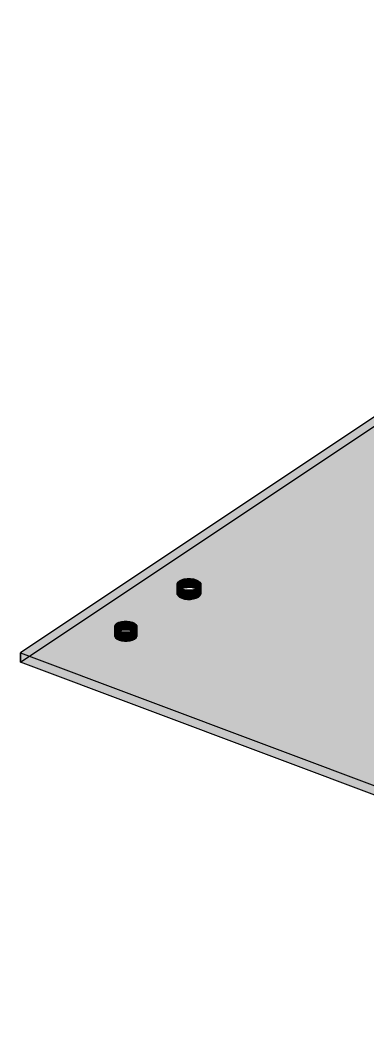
# Model space of a CAD drawing. Header units: millimetres. Extents: x 50 to 612415, y 2 to 4150.
# Drawn here: x 518605.1 to 518725.5, y 3161.1 to 3515.1 of the extents above; entities that cross this region are included whole.
import ezdxf

# ---------------------------------------------------------------- set-up
doc = ezdxf.new("R2010")
doc.units = ezdxf.units.MM
doc.layers.add('HATCH', color=8, linetype='Continuous', lineweight=9)
doc.layers.add('OUTLINE', color=7, linetype='Continuous', lineweight=25)

msp = doc.modelspace()

# ---------------------------------------------------------------- hatches: boundary and pattern name
at = {"layer": 'HATCH', "true_color": 0x468f99}
for points in [[(518934.034, 3515.122), (518605.067, 3295.811), (518923.654, 3496.17)], [(518923.654, 3493.004), (518605.067, 3292.645), (518934.034, 3511.957)], [(518923.654, 3496.17), (518605.067, 3295.811), (518660.261, 3320.803)], [(518923.654, 3496.17), (518660.261, 3320.803), (518661.011, 3321.187)], [(518923.654, 3496.17), (518661.011, 3321.187), (518661.935, 3321.46)], [(518923.654, 3496.17), (518661.935, 3321.46), (518662.969, 3321.605)], [(518923.162, 3495.733), (518923.654, 3496.17), (518662.969, 3321.605)], [(518922.914, 3495.248), (518923.162, 3495.733), (518662.969, 3321.605)], [(518922.925, 3494.747), (518922.914, 3495.248), (518662.969, 3321.605)], [(518923.195, 3494.265), (518922.925, 3494.747), (518662.969, 3321.605)], [(518660.261, 3317.638), (518605.067, 3292.645), (518923.654, 3493.004)], [(518661.011, 3318.021), (518660.261, 3317.638), (518923.654, 3493.004)], [(518661.935, 3318.295), (518661.011, 3318.021), (518923.654, 3493.004)], [(518662.969, 3318.439), (518661.935, 3318.295), (518923.654, 3493.004)], [(518923.705, 3493.834), (518923.195, 3494.265), (518662.969, 3321.605)], [(518924.421, 3493.483), (518923.705, 3493.834), (518662.969, 3321.605)], [(518924.421, 3493.483), (518662.969, 3321.605), (519225.868, 3361.812)], [(518662.969, 3318.439), (518923.654, 3493.004), (518923.162, 3492.568)], [(518662.969, 3318.439), (518923.162, 3492.568), (518922.914, 3492.083)], [(518662.969, 3318.439), (518922.914, 3492.083), (518922.925, 3491.582)], [(518662.969, 3318.439), (518922.925, 3491.582), (518923.195, 3491.099)], [(518662.969, 3318.439), (518923.195, 3491.099), (518923.705, 3490.668)], [(518662.969, 3318.439), (518923.705, 3490.668), (518924.421, 3490.318)], [(519225.868, 3358.646), (518662.969, 3318.439), (518924.421, 3490.318)], [(518662.969, 3321.605), (519224.834, 3361.667), (519225.868, 3361.812)], [(518662.969, 3321.605), (519223.911, 3361.394), (519224.834, 3361.667)], [(518662.969, 3321.605), (519223.16, 3361.01), (519223.911, 3361.394)], [(519222.634, 3360.542), (519223.16, 3361.01), (518662.969, 3321.605)], [(519222.634, 3360.542), (518662.969, 3321.605), (518664.042, 3321.611)], [(519222.634, 3360.542), (518664.042, 3321.611), (518665.082, 3321.477)], [(519222.367, 3360.022), (519222.634, 3360.542), (518664.132, 3317.534)], [(519222.634, 3360.542), (518665.166, 3317.679), (518664.132, 3317.534)], [(519222.634, 3360.542), (518665.082, 3321.477), (518666.018, 3321.214)], [(519222.634, 3360.542), (518666.089, 3317.952), (518665.166, 3317.679)], [(519222.634, 3360.542), (518666.018, 3321.214), (518666.785, 3320.839)], [(519222.634, 3360.542), (518666.84, 3318.336), (518666.089, 3317.952)], [(519222.634, 3360.542), (518666.785, 3320.839), (518667.332, 3320.377)], [(519222.634, 3360.542), (518667.366, 3318.804), (518666.84, 3318.336)], [(519222.634, 3360.542), (518667.332, 3320.377), (518667.621, 3319.86)], [(519222.634, 3360.542), (518667.633, 3319.323), (518667.366, 3318.804)], [(519222.634, 3360.542), (518667.621, 3319.86), (518667.633, 3319.323)], [(519225.868, 3358.646), (519224.834, 3358.502), (518662.969, 3318.439)], [(519224.834, 3358.502), (519223.911, 3358.228), (518662.969, 3318.439)], [(519223.911, 3358.228), (519223.16, 3357.845), (518662.969, 3318.439)], [(518662.969, 3318.439), (519223.16, 3357.845), (519222.634, 3357.377)], [(518664.042, 3318.445), (518662.969, 3318.439), (519222.634, 3357.377)], [(518665.082, 3318.312), (518664.042, 3318.445), (519222.634, 3357.377)], [(519222.379, 3359.486), (519222.367, 3360.022), (518664.132, 3317.534)], [(519222.668, 3358.969), (519222.379, 3359.486), (518664.132, 3317.534)], [(519223.215, 3358.507), (519222.668, 3358.969), (518664.132, 3317.534)], [(519223.982, 3358.132), (519223.215, 3358.507), (518664.132, 3317.534)], [(519224.918, 3357.868), (519223.982, 3358.132), (518664.132, 3317.534)], [(519225.958, 3357.735), (519224.918, 3357.868), (518664.132, 3317.534)], [(519227.031, 3357.741), (519225.958, 3357.735), (518664.132, 3317.534)], [(519227.031, 3357.741), (518664.132, 3317.534), (518965.579, 3185.863)], [(518664.132, 3314.369), (519222.634, 3357.377), (519222.367, 3356.857)], [(518664.132, 3314.369), (518665.166, 3314.513), (519222.634, 3357.377)], [(518664.132, 3314.369), (519222.367, 3356.857), (519222.379, 3356.32)], [(518666.018, 3318.049), (518665.082, 3318.312), (519222.634, 3357.377)], [(518665.166, 3314.513), (518666.089, 3314.787), (519222.634, 3357.377)], [(518666.785, 3317.673), (518666.018, 3318.049), (519222.634, 3357.377)], [(518666.089, 3314.787), (518666.84, 3315.17), (519222.634, 3357.377)], [(518667.332, 3317.212), (518666.785, 3317.673), (519222.634, 3357.377)], [(518666.84, 3315.17), (518667.366, 3315.638), (519222.634, 3357.377)], [(518667.621, 3316.695), (518667.332, 3317.212), (519222.634, 3357.377)], [(518667.366, 3315.638), (518667.633, 3316.158), (519222.634, 3357.377)], [(518667.633, 3316.158), (518667.621, 3316.695), (519222.634, 3357.377)], [(518664.132, 3314.369), (519222.379, 3356.32), (519222.668, 3355.803)], [(518664.132, 3314.369), (519222.668, 3355.803), (519223.215, 3355.341)], [(518664.132, 3314.369), (519223.215, 3355.341), (519223.982, 3354.966)], [(518664.132, 3314.369), (519223.982, 3354.966), (519224.918, 3354.703)], [(518664.132, 3314.369), (519224.918, 3354.703), (519225.958, 3354.57)], [(518664.132, 3314.369), (519225.958, 3354.57), (519227.031, 3354.576)], [(518965.579, 3182.697), (518664.132, 3314.369), (519227.031, 3354.576)], [(518659.734, 3320.335), (518660.261, 3320.803), (518605.067, 3295.811)], [(518659.734, 3320.335), (518605.067, 3295.811), (518638.549, 3306.1)], [(518605.067, 3292.645), (518660.261, 3317.638), (518659.734, 3317.17)], [(518659.734, 3320.335), (518638.549, 3306.1), (518639.249, 3306.458)], [(518659.734, 3320.335), (518639.249, 3306.458), (518640.112, 3306.713)], [(518659.734, 3320.335), (518640.112, 3306.713), (518641.076, 3306.848)], [(518659.734, 3320.335), (518641.076, 3306.848), (518642.078, 3306.854)], [(518659.734, 3320.335), (518642.078, 3306.854), (518643.049, 3306.729)], [(518659.734, 3320.335), (518643.049, 3306.729), (518643.922, 3306.484)], [(518659.734, 3320.335), (518643.922, 3306.484), (518644.638, 3306.133)], [(518659.734, 3320.335), (518644.638, 3306.133), (518645.149, 3305.702)], [(518659.734, 3320.335), (518645.149, 3305.702), (518645.419, 3305.22)], [(518659.468, 3319.815), (518659.734, 3320.335), (518645.181, 3304.234)], [(518659.734, 3320.335), (518645.43, 3304.719), (518645.181, 3304.234)], [(518659.48, 3319.279), (518659.468, 3319.815), (518645.181, 3304.234)], [(518659.769, 3318.762), (518659.48, 3319.279), (518645.181, 3304.234)], [(518660.316, 3318.3), (518659.769, 3318.762), (518645.181, 3304.234)], [(518661.083, 3317.925), (518660.316, 3318.3), (518645.181, 3304.234)], [(518661.083, 3317.925), (518645.181, 3304.234), (518965.579, 3185.863)], [(518659.734, 3320.335), (518645.419, 3305.22), (518645.43, 3304.719)], [(518662.019, 3317.661), (518661.083, 3317.925), (518965.579, 3185.863)], [(518663.058, 3317.528), (518662.019, 3317.661), (518965.579, 3185.863)], [(518638.549, 3302.935), (518605.067, 3292.645), (518659.734, 3317.17)], [(518639.249, 3303.293), (518638.549, 3302.935), (518659.734, 3317.17)], [(518640.112, 3303.548), (518639.249, 3303.293), (518659.734, 3317.17)], [(518641.076, 3303.683), (518640.112, 3303.548), (518659.734, 3317.17)], [(518642.078, 3303.688), (518641.076, 3303.683), (518659.734, 3317.17)], [(518643.049, 3303.564), (518642.078, 3303.688), (518659.734, 3317.17)], [(518643.922, 3303.318), (518643.049, 3303.564), (518659.734, 3317.17)], [(518644.638, 3302.968), (518643.922, 3303.318), (518659.734, 3317.17)], [(518645.149, 3302.537), (518644.638, 3302.968), (518659.734, 3317.17)], [(518645.419, 3302.055), (518645.149, 3302.537), (518659.734, 3317.17)], [(518645.181, 3301.068), (518659.734, 3317.17), (518659.468, 3316.65)], [(518645.181, 3301.068), (518645.43, 3301.554), (518659.734, 3317.17)], [(518645.181, 3301.068), (518659.468, 3316.65), (518659.48, 3316.113)], [(518645.181, 3301.068), (518659.48, 3316.113), (518659.769, 3315.596)], [(518645.181, 3301.068), (518659.769, 3315.596), (518660.316, 3315.134)], [(518645.181, 3301.068), (518660.316, 3315.134), (518661.083, 3314.759)], [(518965.579, 3182.697), (518645.181, 3301.068), (518661.083, 3314.759)], [(518645.43, 3301.554), (518645.419, 3302.055), (518659.734, 3317.17)], [(518965.579, 3182.697), (518661.083, 3314.759), (518662.019, 3314.496)], [(518965.579, 3182.697), (518662.019, 3314.496), (518663.058, 3314.363)], [(518664.132, 3317.534), (518663.058, 3317.528), (518965.579, 3185.863)], [(518965.579, 3182.697), (518663.058, 3314.363), (518664.132, 3314.369)], [(518638.057, 3305.663), (518638.549, 3306.1), (518605.067, 3295.811)], [(518637.809, 3305.178), (518638.057, 3305.663), (518605.067, 3295.811)], [(518637.82, 3304.677), (518637.809, 3305.178), (518605.067, 3295.811)], [(518638.09, 3304.195), (518637.82, 3304.677), (518605.067, 3295.811)], [(518638.6, 3303.764), (518638.09, 3304.195), (518605.067, 3295.811)], [(518639.316, 3303.413), (518638.6, 3303.764), (518605.067, 3295.811)], [(518959.714, 3185.042), (518643.989, 3303.439), (518643.127, 3303.184)], [(518959.714, 3185.042), (518644.69, 3303.797), (518643.989, 3303.439)], [(518645.181, 3304.234), (518644.69, 3303.797), (518960.206, 3185.479)], [(518959.714, 3185.042), (518960.206, 3185.479), (518644.69, 3303.797)], [(518645.181, 3304.234), (518962.733, 3186.227), (518963.735, 3186.233)], [(518645.181, 3304.234), (518963.735, 3186.233), (518964.706, 3186.108)], [(518645.181, 3304.234), (518961.768, 3186.092), (518962.733, 3186.227)], [(518645.181, 3304.234), (518964.706, 3186.108), (518965.579, 3185.863)], [(518645.181, 3304.234), (518960.906, 3185.837), (518961.768, 3186.092)], [(518645.181, 3304.234), (518960.206, 3185.479), (518960.906, 3185.837)], [(518639.316, 3303.413), (518605.067, 3295.811), (518793.949, 3238.972)], [(518605.067, 3292.645), (518638.549, 3302.935), (518638.057, 3302.498)], [(518605.067, 3292.645), (518638.057, 3302.498), (518637.809, 3302.013)], [(518605.067, 3292.645), (518637.809, 3302.013), (518637.82, 3301.512)], [(518605.067, 3292.645), (518637.82, 3301.512), (518638.09, 3301.029)], [(518605.067, 3292.645), (518638.09, 3301.029), (518638.6, 3300.598)], [(518605.067, 3292.645), (518638.6, 3300.598), (518639.316, 3300.248)], [(518793.949, 3235.807), (518605.067, 3292.645), (518639.316, 3300.248)], [(518959.714, 3185.042), (518640.19, 3303.168), (518639.316, 3303.413)], [(518960.973, 3182.792), (518639.316, 3303.413), (518793.949, 3238.972)], [(518959.466, 3184.557), (518959.714, 3185.042), (518639.316, 3303.413)], [(518959.477, 3184.056), (518959.466, 3184.557), (518639.316, 3303.413)], [(518959.747, 3183.574), (518959.477, 3184.056), (518639.316, 3303.413)], [(518960.257, 3183.142), (518959.747, 3183.574), (518639.316, 3303.413)], [(518960.973, 3182.792), (518960.257, 3183.142), (518639.316, 3303.413)], [(518639.316, 3300.248), (518640.19, 3300.002), (518959.714, 3181.877)], [(518793.949, 3235.807), (518639.316, 3300.248), (518960.973, 3179.627)], [(518639.316, 3300.248), (518959.714, 3181.877), (518959.466, 3181.391)], [(518639.316, 3300.248), (518959.466, 3181.391), (518959.477, 3180.89)], [(518639.316, 3300.248), (518959.477, 3180.89), (518959.747, 3180.408)], [(518639.316, 3300.248), (518959.747, 3180.408), (518960.257, 3179.977)], [(518639.316, 3300.248), (518960.257, 3179.977), (518960.973, 3179.627)], [(518959.714, 3185.042), (518641.16, 3303.043), (518640.19, 3303.168)], [(518640.19, 3300.002), (518641.16, 3299.878), (518959.714, 3181.877)], [(518959.714, 3185.042), (518642.162, 3303.049), (518641.16, 3303.043)], [(518641.16, 3299.878), (518642.162, 3299.883), (518959.714, 3181.877)], [(518959.714, 3185.042), (518643.127, 3303.184), (518642.162, 3303.049)], [(518642.162, 3299.883), (518643.127, 3300.018), (518959.714, 3181.877)], [(518643.127, 3300.018), (518643.989, 3300.274), (518959.714, 3181.877)], [(518643.989, 3300.274), (518644.69, 3300.632), (518959.714, 3181.877)], [(518960.206, 3182.313), (518644.69, 3300.632), (518645.181, 3301.068)], [(518644.69, 3300.632), (518960.206, 3182.313), (518959.714, 3181.877)], [(518963.735, 3183.067), (518962.733, 3183.062), (518645.181, 3301.068)], [(518964.706, 3182.943), (518963.735, 3183.067), (518645.181, 3301.068)], [(518962.733, 3183.062), (518961.768, 3182.927), (518645.181, 3301.068)], [(518965.579, 3182.697), (518964.706, 3182.943), (518645.181, 3301.068)], [(518961.768, 3182.927), (518960.906, 3182.671), (518645.181, 3301.068)], [(518960.906, 3182.671), (518960.206, 3182.313), (518645.181, 3301.068)], [(518605.067, 3295.811), (518790.9, 3239.363), (518791.974, 3239.369)], [(518605.067, 3295.811), (518791.974, 3239.369), (518793.014, 3239.236)], [(518605.067, 3295.811), (518789.867, 3239.218), (518790.9, 3239.363)], [(518605.067, 3295.811), (518793.014, 3239.236), (518793.949, 3238.972)], [(518605.067, 3295.811), (518788.943, 3238.945), (518789.867, 3239.218)], [(518605.067, 3295.811), (518788.192, 3238.561), (518788.943, 3238.945)], [(518787.666, 3238.093), (518788.192, 3238.561), (518605.067, 3295.811)], [(518787.399, 3237.574), (518787.666, 3238.093), (518605.067, 3295.811)], [(518787.411, 3237.037), (518787.399, 3237.574), (518605.067, 3295.811)], [(518787.7, 3236.52), (518787.411, 3237.037), (518605.067, 3295.811)], [(518788.247, 3236.058), (518787.7, 3236.52), (518605.067, 3295.811)], [(518789.015, 3235.683), (518788.247, 3236.058), (518605.067, 3295.811)], [(518789.015, 3235.683), (518605.067, 3295.811), (518955.966, 3164.224)], [(518791.974, 3236.203), (518790.9, 3236.197), (518605.067, 3292.645)], [(518793.014, 3236.07), (518791.974, 3236.203), (518605.067, 3292.645)], [(518790.9, 3236.197), (518789.867, 3236.053), (518605.067, 3292.645)], [(518793.949, 3235.807), (518793.014, 3236.07), (518605.067, 3292.645)], [(518789.867, 3236.053), (518788.943, 3235.779), (518605.067, 3292.645)], [(518788.943, 3235.779), (518788.192, 3235.396), (518605.067, 3292.645)], [(518605.067, 3292.645), (518788.192, 3235.396), (518787.666, 3234.928)], [(518605.067, 3292.645), (518787.666, 3234.928), (518787.399, 3234.408)], [(518605.067, 3292.645), (518787.399, 3234.408), (518787.411, 3233.871)], [(518605.067, 3292.645), (518787.411, 3233.871), (518787.7, 3233.354)], [(518605.067, 3292.645), (518787.7, 3233.354), (518788.247, 3232.893)], [(518605.067, 3292.645), (518788.247, 3232.893), (518789.015, 3232.517)], [(518955.966, 3161.058), (518605.067, 3292.645), (518789.015, 3232.517)]]:
    msp.add_hatch(color=135, dxfattribs=at).paths.add_polyline_path(points)
at = {"layer": 'HATCH', "true_color": 0x46848e}
msp.add_hatch(color=145, dxfattribs=at).paths.add_polyline_path([(518605.067, 3292.645), (518934.034, 3511.957), (518934.034, 3515.122), (518605.067, 3295.811)])
at = {"layer": 'HATCH', "true_color": 0x46858f}
for points in [[(518661.011, 3318.021), (518660.261, 3317.638), (518660.261, 3320.803), (518661.011, 3321.187)], [(518666.785, 3317.673), (518666.018, 3318.049), (518666.018, 3321.214), (518666.785, 3320.839)], [(518660.316, 3315.134), (518661.083, 3314.759), (518661.083, 3317.925), (518660.316, 3318.3)], [(518666.089, 3314.787), (518666.84, 3315.17), (518666.84, 3318.336), (518666.089, 3317.952)], [(518639.249, 3303.293), (518638.549, 3302.935), (518638.549, 3306.1), (518639.249, 3306.458)], [(518638.6, 3300.598), (518639.316, 3300.248), (518639.316, 3303.413), (518638.6, 3303.764)], [(518644.638, 3302.968), (518643.922, 3303.318), (518643.922, 3306.484), (518644.638, 3306.133)], [(518643.989, 3300.274), (518644.69, 3300.632), (518644.69, 3303.797), (518643.989, 3303.439)]]:
    msp.add_hatch(color=145, dxfattribs=at).paths.add_polyline_path(points)
at = {"layer": 'HATCH', "true_color": 0x468791}
for points in [[(518661.935, 3318.295), (518661.011, 3318.021), (518661.011, 3321.187), (518661.935, 3321.46)], [(518666.018, 3318.049), (518665.082, 3318.312), (518665.082, 3321.477), (518666.018, 3321.214)], [(518661.083, 3314.759), (518662.019, 3314.496), (518662.019, 3317.661), (518661.083, 3317.925)], [(518665.166, 3314.513), (518666.089, 3314.787), (518666.089, 3317.952), (518665.166, 3317.679)], [(518640.112, 3303.548), (518639.249, 3303.293), (518639.249, 3306.458), (518640.112, 3306.713)], [(518643.922, 3303.318), (518643.049, 3303.564), (518643.049, 3306.729), (518643.922, 3306.484)], [(518643.127, 3300.018), (518643.989, 3300.274), (518643.989, 3303.439), (518643.127, 3303.184)], [(518639.316, 3300.248), (518640.19, 3300.002), (518640.19, 3303.168), (518639.316, 3303.413)]]:
    msp.add_hatch(color=145, dxfattribs=at).paths.add_polyline_path(points)
at = {"layer": 'HATCH', "true_color": 0x468892}
for points in [[(518662.969, 3318.439), (518661.935, 3318.295), (518661.935, 3321.46), (518662.969, 3321.605)], [(518664.042, 3318.445), (518662.969, 3318.439), (518662.969, 3321.605), (518664.042, 3321.611)], [(518665.082, 3318.312), (518664.042, 3318.445), (518664.042, 3321.611), (518665.082, 3321.477)], [(518662.019, 3314.496), (518663.058, 3314.363), (518663.058, 3317.528), (518662.019, 3317.661)], [(518664.132, 3314.369), (518665.166, 3314.513), (518665.166, 3317.679), (518664.132, 3317.534)], [(518663.058, 3314.363), (518664.132, 3314.369), (518664.132, 3317.534), (518663.058, 3317.528)], [(518641.076, 3303.683), (518640.112, 3303.548), (518640.112, 3306.713), (518641.076, 3306.848)], [(518642.078, 3303.688), (518641.076, 3303.683), (518641.076, 3306.848), (518642.078, 3306.854)], [(518643.049, 3303.564), (518642.078, 3303.688), (518642.078, 3306.854), (518643.049, 3306.729)], [(518640.19, 3300.002), (518641.16, 3299.878), (518641.16, 3303.043), (518640.19, 3303.168)], [(518641.16, 3299.878), (518642.162, 3299.883), (518642.162, 3303.049), (518641.16, 3303.043)], [(518642.162, 3299.883), (518643.127, 3300.018), (518643.127, 3303.184), (518642.162, 3303.049)]]:
    msp.add_hatch(color=145, dxfattribs=at).paths.add_polyline_path(points)
at = {"layer": 'HATCH', "true_color": 0x46818b}
for points in [[(518659.734, 3317.17), (518659.468, 3316.65), (518659.468, 3319.815), (518659.734, 3320.335)], [(518659.48, 3316.113), (518659.769, 3315.596), (518659.769, 3318.762), (518659.48, 3319.279)], [(518667.621, 3316.695), (518667.332, 3317.212), (518667.332, 3320.377), (518667.621, 3319.86)], [(518667.366, 3315.638), (518667.633, 3316.158), (518667.633, 3319.323), (518667.366, 3318.804)], [(518638.057, 3302.498), (518637.809, 3302.013), (518637.809, 3305.178), (518638.057, 3305.663)], [(518637.82, 3301.512), (518638.09, 3301.029), (518638.09, 3304.195), (518637.82, 3304.677)], [(518645.419, 3302.055), (518645.149, 3302.537), (518645.149, 3305.702), (518645.419, 3305.22)], [(518645.181, 3301.068), (518645.43, 3301.554), (518645.43, 3304.719), (518645.181, 3304.234)]]:
    msp.add_hatch(color=137, dxfattribs=at).paths.add_polyline_path(points)
at = {"layer": 'HATCH', "true_color": 0x467f88}
for points in [[(518659.468, 3316.65), (518659.48, 3316.113), (518659.48, 3319.279), (518659.468, 3319.815)], [(518667.633, 3316.158), (518667.621, 3316.695), (518667.621, 3319.86), (518667.633, 3319.323)], [(518637.809, 3302.013), (518637.82, 3301.512), (518637.82, 3304.677), (518637.809, 3305.178)], [(518645.43, 3301.554), (518645.419, 3302.055), (518645.419, 3305.22), (518645.43, 3304.719)]]:
    msp.add_hatch(color=137, dxfattribs=at).paths.add_polyline_path(points)
at = {"layer": 'HATCH', "true_color": 0x46838d}
for points in [[(518660.261, 3317.638), (518659.734, 3317.17), (518659.734, 3320.335), (518660.261, 3320.803)], [(518666.84, 3315.17), (518667.366, 3315.638), (518667.366, 3318.804), (518666.84, 3318.336)], [(518638.549, 3302.935), (518638.057, 3302.498), (518638.057, 3305.663), (518638.549, 3306.1)], [(518644.69, 3300.632), (518645.181, 3301.068), (518645.181, 3304.234), (518644.69, 3303.797)]]:
    msp.add_hatch(color=145, dxfattribs=at).paths.add_polyline_path(points)
at = {"layer": 'HATCH', "true_color": 0x46848d}
for points in [[(518659.769, 3315.596), (518660.316, 3315.134), (518660.316, 3318.3), (518659.769, 3318.762)], [(518667.332, 3317.212), (518666.785, 3317.673), (518666.785, 3320.839), (518667.332, 3320.377)], [(518638.09, 3301.029), (518638.6, 3300.598), (518638.6, 3303.764), (518638.09, 3304.195)], [(518645.149, 3302.537), (518644.638, 3302.968), (518644.638, 3306.133), (518645.149, 3305.702)]]:
    msp.add_hatch(color=145, dxfattribs=at).paths.add_polyline_path(points)
at = {"layer": 'HATCH', "true_color": 0x468690}
msp.add_hatch(color=145, dxfattribs=at).paths.add_polyline_path([(518955.966, 3161.058), (518605.067, 3292.645), (518605.067, 3295.811), (518955.966, 3164.224)])

# ---------------------------------------------------------------- linework, layer by layer
at = {"layer": 'OUTLINE', "color": 139, "true_color": 0x42544a}
for p, q in [((518934.034, 3515.122), (518605.067, 3295.811)), ((518934.034, 3515.122), (518605.067, 3295.811)), ((518605.067, 3292.645), (518934.034, 3511.957)), ((518605.067, 3292.645), (518934.034, 3511.957)), ((518660.261, 3320.803), (518661.011, 3321.187)), ((518660.261, 3320.803), (518661.011, 3321.187)), ((518661.011, 3321.187), (518661.935, 3321.46)), ((518661.011, 3321.187), (518661.935, 3321.46)), ((518661.011, 3318.021), (518661.011, 3321.187)), ((518661.011, 3321.187), (518661.011, 3318.021)), ((518661.935, 3321.46), (518662.969, 3321.605)), ((518661.935, 3321.46), (518662.969, 3321.605)), ((518661.935, 3318.295), (518661.935, 3321.46)), ((518661.935, 3321.46), (518661.935, 3318.295)), ((518662.969, 3321.605), (518664.042, 3321.611)), ((518662.969, 3321.605), (518664.042, 3321.611)), ((518662.969, 3318.439), (518662.969, 3321.605)), ((518662.969, 3321.605), (518662.969, 3318.439)), ((518664.042, 3321.611), (518665.082, 3321.477)), ((518664.042, 3321.611), (518664.042, 3318.445)), ((518664.042, 3318.445), (518664.042, 3321.611)), ((518664.042, 3321.611), (518665.082, 3321.477)), ((518665.082, 3321.477), (518666.018, 3321.214)), ((518665.082, 3321.477), (518665.082, 3318.312)), ((518665.082, 3318.312), (518665.082, 3321.477)), ((518665.082, 3321.477), (518666.018, 3321.214)), ((518666.018, 3321.214), (518666.785, 3320.839)), ((518666.018, 3321.214), (518666.018, 3318.049)), ((518666.018, 3318.049), (518666.018, 3321.214)), ((518666.018, 3321.214), (518666.785, 3320.839)), ((518659.468, 3319.815), (518659.734, 3320.335)), ((518659.468, 3319.815), (518659.734, 3320.335)), ((518659.468, 3316.65), (518659.468, 3319.815)), ((518659.48, 3319.279), (518659.468, 3319.815)), ((518659.468, 3319.815), (518659.468, 3316.65)), ((518659.48, 3319.279), (518659.468, 3319.815)), ((518659.48, 3316.113), (518659.48, 3319.279)), ((518659.769, 3318.762), (518659.48, 3319.279)), ((518659.48, 3319.279), (518659.48, 3316.113)), ((518659.769, 3318.762), (518659.48, 3319.279)), ((518659.734, 3320.335), (518660.261, 3320.803)), ((518659.734, 3320.335), (518660.261, 3320.803)), ((518659.734, 3317.17), (518659.734, 3320.335)), ((518659.734, 3320.335), (518659.734, 3317.17)), ((518660.261, 3317.638), (518659.734, 3317.17)), ((518660.261, 3317.638), (518659.734, 3317.17)), ((518659.769, 3315.596), (518659.769, 3318.762)), ((518660.316, 3318.3), (518659.769, 3318.762)), ((518659.769, 3318.762), (518659.769, 3315.596)), ((518660.316, 3318.3), (518659.769, 3318.762)), ((518660.261, 3317.638), (518660.261, 3320.803)), ((518660.261, 3320.803), (518660.261, 3317.638)), ((518661.011, 3318.021), (518660.261, 3317.638)), ((518661.011, 3318.021), (518660.261, 3317.638)), ((518660.316, 3315.134), (518660.316, 3318.3)), ((518661.083, 3317.925), (518660.316, 3318.3)), ((518660.316, 3318.3), (518660.316, 3315.134)), ((518661.083, 3317.925), (518660.316, 3318.3)), ((518661.935, 3318.295), (518661.011, 3318.021)), ((518661.935, 3318.295), (518661.011, 3318.021)), ((518661.083, 3314.759), (518661.083, 3317.925)), ((518662.019, 3317.661), (518661.083, 3317.925)), ((518661.083, 3317.925), (518661.083, 3314.759)), ((518662.019, 3317.661), (518661.083, 3317.925)), ((518662.969, 3318.439), (518661.935, 3318.295)), ((518662.969, 3318.439), (518661.935, 3318.295)), ((518662.019, 3314.496), (518662.019, 3317.661)), ((518663.058, 3317.528), (518662.019, 3317.661)), ((518662.019, 3317.661), (518662.019, 3314.496)), ((518663.058, 3317.528), (518662.019, 3317.661)), ((518664.042, 3318.445), (518662.969, 3318.439)), ((518664.042, 3318.445), (518662.969, 3318.439)), ((518665.082, 3318.312), (518664.042, 3318.445)), ((518665.082, 3318.312), (518664.042, 3318.445)), ((518665.166, 3317.679), (518664.132, 3317.534)), ((518665.166, 3317.679), (518664.132, 3317.534)), ((518666.018, 3318.049), (518665.082, 3318.312)), ((518666.018, 3318.049), (518665.082, 3318.312)), ((518666.089, 3317.952), (518665.166, 3317.679)), ((518666.089, 3317.952), (518665.166, 3317.679)), ((518665.166, 3317.679), (518665.166, 3314.513)), ((518665.166, 3314.513), (518665.166, 3317.679)), ((518666.785, 3317.673), (518666.018, 3318.049)), ((518666.785, 3317.673), (518666.018, 3318.049)), ((518666.84, 3318.336), (518666.089, 3317.952)), ((518666.84, 3318.336), (518666.089, 3317.952)), ((518666.089, 3317.952), (518666.089, 3314.787)), ((518666.089, 3314.787), (518666.089, 3317.952)), ((518666.785, 3320.839), (518667.332, 3320.377)), ((518666.785, 3320.839), (518666.785, 3317.673)), ((518666.785, 3317.673), (518666.785, 3320.839)), ((518666.785, 3320.839), (518667.332, 3320.377)), ((518667.332, 3317.212), (518666.785, 3317.673)), ((518667.332, 3317.212), (518666.785, 3317.673)), ((518667.366, 3318.804), (518666.84, 3318.336)), ((518667.366, 3318.804), (518666.84, 3318.336)), ((518666.84, 3318.336), (518666.84, 3315.17)), ((518666.84, 3315.17), (518666.84, 3318.336)), ((518667.332, 3320.377), (518667.621, 3319.86)), ((518667.332, 3320.377), (518667.332, 3317.212)), ((518667.332, 3317.212), (518667.332, 3320.377)), ((518667.332, 3320.377), (518667.621, 3319.86)), ((518667.633, 3319.323), (518667.366, 3318.804)), ((518667.633, 3319.323), (518667.366, 3318.804)), ((518667.366, 3318.804), (518667.366, 3315.638)), ((518667.366, 3315.638), (518667.366, 3318.804)), ((518667.621, 3319.86), (518667.633, 3319.323)), ((518667.621, 3319.86), (518667.621, 3316.695)), ((518667.621, 3316.695), (518667.621, 3319.86)), ((518667.621, 3319.86), (518667.633, 3319.323)), ((518667.633, 3319.323), (518667.633, 3316.158)), ((518667.633, 3316.158), (518667.633, 3319.323)), ((518659.734, 3317.17), (518659.468, 3316.65)), ((518659.734, 3317.17), (518659.468, 3316.65)), ((518659.468, 3316.65), (518659.48, 3316.113)), ((518659.468, 3316.65), (518659.48, 3316.113)), ((518659.48, 3316.113), (518659.769, 3315.596)), ((518659.48, 3316.113), (518659.769, 3315.596)), ((518659.769, 3315.596), (518660.316, 3315.134)), ((518659.769, 3315.596), (518660.316, 3315.134)), ((518660.316, 3315.134), (518661.083, 3314.759)), ((518660.316, 3315.134), (518661.083, 3314.759)), ((518661.083, 3314.759), (518662.019, 3314.496)), ((518661.083, 3314.759), (518662.019, 3314.496)), ((518662.019, 3314.496), (518663.058, 3314.363)), ((518662.019, 3314.496), (518663.058, 3314.363)), ((518664.132, 3317.534), (518663.058, 3317.528)), ((518664.132, 3317.534), (518663.058, 3317.528)), ((518663.058, 3314.363), (518663.058, 3317.528)), ((518663.058, 3317.528), (518663.058, 3314.363)), ((518663.058, 3314.363), (518664.132, 3314.369)), ((518663.058, 3314.363), (518664.132, 3314.369)), ((518664.132, 3317.534), (518664.132, 3314.369)), ((518664.132, 3314.369), (518664.132, 3317.534)), ((518664.132, 3314.369), (518665.166, 3314.513)), ((518664.132, 3314.369), (518665.166, 3314.513)), ((518665.166, 3314.513), (518666.089, 3314.787)), ((518665.166, 3314.513), (518666.089, 3314.787)), ((518666.089, 3314.787), (518666.84, 3315.17)), ((518666.089, 3314.787), (518666.84, 3315.17)), ((518666.84, 3315.17), (518667.366, 3315.638)), ((518666.84, 3315.17), (518667.366, 3315.638)), ((518667.621, 3316.695), (518667.332, 3317.212)), ((518667.621, 3316.695), (518667.332, 3317.212)), ((518667.366, 3315.638), (518667.633, 3316.158)), ((518667.366, 3315.638), (518667.633, 3316.158)), ((518667.633, 3316.158), (518667.621, 3316.695)), ((518667.633, 3316.158), (518667.621, 3316.695)), ((518637.809, 3305.178), (518638.057, 3305.663)), ((518637.809, 3305.178), (518638.057, 3305.663)), ((518637.809, 3302.013), (518637.809, 3305.178)), ((518637.82, 3304.677), (518637.809, 3305.178)), ((518637.809, 3305.178), (518637.809, 3302.013)), ((518637.82, 3304.677), (518637.809, 3305.178)), ((518637.82, 3301.512), (518637.82, 3304.677)), ((518638.09, 3304.195), (518637.82, 3304.677)), ((518637.82, 3304.677), (518637.82, 3301.512)), ((518638.09, 3304.195), (518637.82, 3304.677)), ((518638.057, 3305.663), (518638.549, 3306.1)), ((518638.057, 3305.663), (518638.549, 3306.1)), ((518638.057, 3302.498), (518638.057, 3305.663)), ((518638.057, 3305.663), (518638.057, 3302.498)), ((518638.09, 3301.029), (518638.09, 3304.195)), ((518638.6, 3303.764), (518638.09, 3304.195)), ((518638.09, 3304.195), (518638.09, 3301.029)), ((518638.6, 3303.764), (518638.09, 3304.195)), ((518638.549, 3306.1), (518639.249, 3306.458)), ((518638.549, 3306.1), (518639.249, 3306.458)), ((518638.549, 3302.935), (518638.549, 3306.1)), ((518638.549, 3306.1), (518638.549, 3302.935)), ((518638.6, 3300.598), (518638.6, 3303.764)), ((518639.316, 3303.413), (518638.6, 3303.764)), ((518638.6, 3303.764), (518638.6, 3300.598)), ((518639.316, 3303.413), (518638.6, 3303.764)), ((518639.249, 3306.458), (518640.112, 3306.713)), ((518639.249, 3306.458), (518640.112, 3306.713)), ((518639.249, 3303.293), (518639.249, 3306.458)), ((518639.249, 3306.458), (518639.249, 3303.293)), ((518640.112, 3303.548), (518639.249, 3303.293)), ((518640.112, 3303.548), (518639.249, 3303.293)), ((518640.112, 3306.713), (518641.076, 3306.848)), ((518640.112, 3306.713), (518641.076, 3306.848)), ((518640.112, 3303.548), (518640.112, 3306.713)), ((518640.112, 3306.713), (518640.112, 3303.548)), ((518641.076, 3303.683), (518640.112, 3303.548)), ((518641.076, 3303.683), (518640.112, 3303.548)), ((518641.076, 3306.848), (518642.078, 3306.854)), ((518641.076, 3306.848), (518642.078, 3306.854)), ((518641.076, 3303.683), (518641.076, 3306.848)), ((518641.076, 3306.848), (518641.076, 3303.683)), ((518642.078, 3303.688), (518641.076, 3303.683)), ((518642.078, 3303.688), (518641.076, 3303.683)), ((518642.078, 3306.854), (518643.049, 3306.729)), ((518642.078, 3306.854), (518642.078, 3303.688)), ((518642.078, 3303.688), (518642.078, 3306.854)), ((518642.078, 3306.854), (518643.049, 3306.729)), ((518643.049, 3303.564), (518642.078, 3303.688)), ((518643.049, 3303.564), (518642.078, 3303.688)), ((518643.049, 3306.729), (518643.922, 3306.484)), ((518643.049, 3306.729), (518643.049, 3303.564)), ((518643.049, 3303.564), (518643.049, 3306.729)), ((518643.049, 3306.729), (518643.922, 3306.484)), ((518643.922, 3303.318), (518643.049, 3303.564)), ((518643.922, 3303.318), (518643.049, 3303.564)), ((518643.989, 3303.439), (518643.127, 3303.184)), ((518643.989, 3303.439), (518643.127, 3303.184)), ((518643.922, 3306.484), (518644.638, 3306.133)), ((518643.922, 3306.484), (518643.922, 3303.318)), ((518643.922, 3303.318), (518643.922, 3306.484)), ((518643.922, 3306.484), (518644.638, 3306.133)), ((518644.69, 3303.797), (518643.989, 3303.439)), ((518644.69, 3303.797), (518643.989, 3303.439)), ((518643.989, 3303.439), (518643.989, 3300.274)), ((518643.989, 3300.274), (518643.989, 3303.439)), ((518644.638, 3306.133), (518645.149, 3305.702)), ((518644.638, 3306.133), (518644.638, 3302.968)), ((518644.638, 3302.968), (518644.638, 3306.133)), ((518644.638, 3306.133), (518645.149, 3305.702)), ((518645.181, 3304.234), (518644.69, 3303.797)), ((518645.181, 3304.234), (518644.69, 3303.797)), ((518644.69, 3303.797), (518644.69, 3300.632)), ((518644.69, 3300.632), (518644.69, 3303.797)), ((518645.149, 3305.702), (518645.419, 3305.22)), ((518645.149, 3305.702), (518645.149, 3302.537)), ((518645.149, 3302.537), (518645.149, 3305.702)), ((518645.149, 3305.702), (518645.419, 3305.22)), ((518645.43, 3304.719), (518645.181, 3304.234)), ((518645.43, 3304.719), (518645.181, 3304.234)), ((518645.181, 3304.234), (518645.181, 3301.068)), ((518645.181, 3301.068), (518645.181, 3304.234)), ((518645.419, 3305.22), (518645.43, 3304.719)), ((518645.419, 3305.22), (518645.419, 3302.055)), ((518645.419, 3302.055), (518645.419, 3305.22)), ((518645.419, 3305.22), (518645.43, 3304.719)), ((518645.43, 3304.719), (518645.43, 3301.554)), ((518645.43, 3301.554), (518645.43, 3304.719)), ((518638.057, 3302.498), (518637.809, 3302.013)), ((518638.057, 3302.498), (518637.809, 3302.013)), ((518637.809, 3302.013), (518637.82, 3301.512)), ((518637.809, 3302.013), (518637.82, 3301.512)), ((518637.82, 3301.512), (518638.09, 3301.029)), ((518637.82, 3301.512), (518638.09, 3301.029)), ((518638.549, 3302.935), (518638.057, 3302.498)), ((518638.549, 3302.935), (518638.057, 3302.498)), ((518638.09, 3301.029), (518638.6, 3300.598)), ((518638.09, 3301.029), (518638.6, 3300.598)), ((518639.249, 3303.293), (518638.549, 3302.935)), ((518639.249, 3303.293), (518638.549, 3302.935)), ((518638.6, 3300.598), (518639.316, 3300.248)), ((518638.6, 3300.598), (518639.316, 3300.248)), ((518639.316, 3300.248), (518639.316, 3303.413)), ((518640.19, 3303.168), (518639.316, 3303.413)), ((518639.316, 3303.413), (518639.316, 3300.248)), ((518640.19, 3303.168), (518639.316, 3303.413)), ((518639.316, 3300.248), (518640.19, 3300.002)), ((518639.316, 3300.248), (518640.19, 3300.002)), ((518640.19, 3300.002), (518640.19, 3303.168)), ((518641.16, 3303.043), (518640.19, 3303.168)), ((518640.19, 3303.168), (518640.19, 3300.002)), ((518641.16, 3303.043), (518640.19, 3303.168)), ((518640.19, 3300.002), (518641.16, 3299.878)), ((518640.19, 3300.002), (518641.16, 3299.878)), ((518642.162, 3303.049), (518641.16, 3303.043)), ((518642.162, 3303.049), (518641.16, 3303.043)), ((518641.16, 3299.878), (518641.16, 3303.043)), ((518641.16, 3303.043), (518641.16, 3299.878)), ((518641.16, 3299.878), (518642.162, 3299.883)), ((518641.16, 3299.878), (518642.162, 3299.883)), ((518643.127, 3303.184), (518642.162, 3303.049)), ((518643.127, 3303.184), (518642.162, 3303.049)), ((518642.162, 3303.049), (518642.162, 3299.883)), ((518642.162, 3299.883), (518642.162, 3303.049)), ((518642.162, 3299.883), (518643.127, 3300.018)), ((518642.162, 3299.883), (518643.127, 3300.018)), ((518643.127, 3303.184), (518643.127, 3300.018)), ((518643.127, 3300.018), (518643.127, 3303.184)), ((518643.127, 3300.018), (518643.989, 3300.274)), ((518643.127, 3300.018), (518643.989, 3300.274)), ((518644.638, 3302.968), (518643.922, 3303.318)), ((518644.638, 3302.968), (518643.922, 3303.318)), ((518643.989, 3300.274), (518644.69, 3300.632)), ((518643.989, 3300.274), (518644.69, 3300.632)), ((518645.149, 3302.537), (518644.638, 3302.968)), ((518645.149, 3302.537), (518644.638, 3302.968)), ((518644.69, 3300.632), (518645.181, 3301.068)), ((518644.69, 3300.632), (518645.181, 3301.068)), ((518645.419, 3302.055), (518645.149, 3302.537)), ((518645.419, 3302.055), (518645.149, 3302.537)), ((518645.181, 3301.068), (518645.43, 3301.554)), ((518645.181, 3301.068), (518645.43, 3301.554)), ((518645.43, 3301.554), (518645.419, 3302.055)), ((518645.43, 3301.554), (518645.419, 3302.055)), ((518605.067, 3295.811), (518605.067, 3292.645)), ((518605.067, 3295.811), (518955.966, 3164.224)), ((518605.067, 3292.645), (518605.067, 3295.811)), ((518605.067, 3295.811), (518955.966, 3164.224)), ((518955.966, 3161.058), (518605.067, 3292.645)), ((518955.966, 3161.058), (518605.067, 3292.645))]:
    msp.add_line(p, q, dxfattribs=at)

doc.saveas('drawing.dxf')
